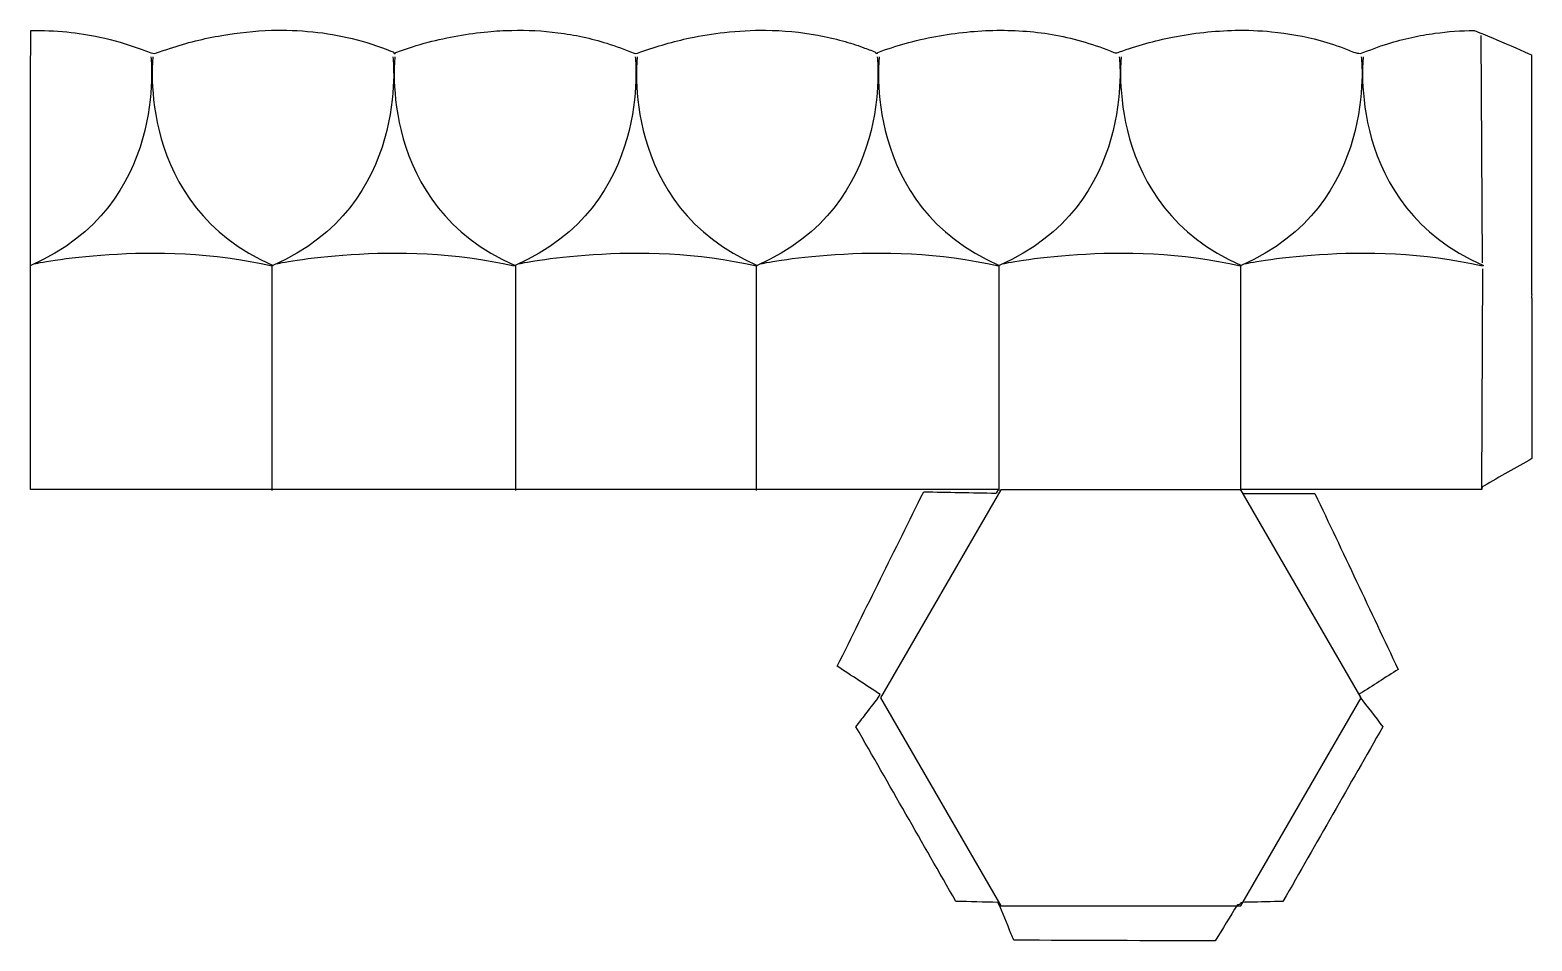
# Model space of a CAD drawing. Header units: centimetres. Extents: x -14.4 to 13.2, y -2.4 to 14.3.
import ezdxf

# ---------------------------------------------------------------- set-up
doc = ezdxf.new("R2010")
doc.units = ezdxf.units.CM
doc.header["$MEASUREMENT"] = 0
doc.layers.add('Layer 1', color=7, linetype='Continuous')

msp = doc.modelspace()

# ---------------------------------------------------------------- linework, layer by layer
at = {"layer": 'Layer 1', "color": 193}
msp.add_open_spline([(12.13115, 14.27808), (11.88985, 14.27584), (11.64855, 14.26245), (11.40963, 14.22747), (11.40963, 14.22747), (11.26755, 14.21036), (11.12689, 14.18307), (10.98674, 14.15355), (10.98674, 14.15355), (10.83842, 14.12106), (10.69205, 14.08137), (10.54672, 14.03722), (10.54672, 14.03722), (10.37704, 13.98662), (10.21334, 13.91543), (10.04565, 13.85962), (10.04565, 13.85962), (9.95736, 13.8554), (9.87946, 13.906), (9.7976, 13.9323), (9.7976, 13.9323), (9.63562, 13.99505), (9.46968, 14.04838), (9.30275, 14.09601), (9.30275, 14.09601), (9.01155, 14.17414), (8.71389, 14.22598), (8.41425, 14.25798), (8.41425, 14.25798), (8.19325, 14.27882), (7.971, 14.2875), (7.74922, 14.28279), (7.74922, 14.28279), (7.36253, 14.27386), (6.97632, 14.23318), (6.59704, 14.15752), (6.59704, 14.15752), (6.2674, 14.09254), (5.94344, 14.00101), (5.62769, 13.88641), (5.62769, 13.88641), (5.59297, 13.87649), (5.55551, 13.85416), (5.52177, 13.87773), (5.52177, 13.87773), (5.17824, 14.01787), (4.82203, 14.12801), (4.45667, 14.19473), (4.45667, 14.19473), (4.09996, 14.2617), (3.73634, 14.28651), (3.37368, 14.28279), (3.37368, 14.28279), (3.18963, 14.2808), (3.00583, 14.27014), (2.82276, 14.25178), (2.82276, 14.25178), (2.44179, 14.21457), (2.06375, 14.14363), (1.69516, 14.04094), (1.69516, 14.04094), (1.52524, 13.99257), (1.35731, 13.93751), (1.19086, 13.87872), (1.19086, 13.87872), (1.20031, 13.84449), (1.14821, 13.85267), (1.15043, 13.8817), (1.15043, 13.8817), (1.07728, 13.91642), (0.9979, 13.93899), (0.9225, 13.96901), (0.9225, 13.96901), (0.7992, 14.01366), (0.67445, 14.05434), (0.54843, 14.08981), (0.54843, 14.08981), (0.39738, 14.13024), (0.24532, 14.16521), (0.09178, 14.19448), (0.09178, 14.19448), (-0.22275, 14.25178), (-0.54271, 14.28031), (-0.86246, 14.28427), (-0.86246, 14.28427), (-1.11498, 14.28725), (-1.36723, 14.27113), (-1.61801, 14.24335), (-1.61801, 14.24335), (-1.8301, 14.21854), (-2.04168, 14.18729), (-2.25052, 14.14289), (-2.25052, 14.14289), (-2.55638, 14.07815), (-2.85676, 13.99059), (-3.15095, 13.88517), (-3.15095, 13.88517), (-3.19286, 13.87376), (-3.23403, 13.8492), (-3.27795, 13.86632), (-3.27795, 13.86632), (-3.44363, 13.92734), (-3.60736, 13.99406), (-3.77627, 14.04516), (-3.77627, 14.04516), (-4.06847, 14.1357), (-4.36859, 14.20093), (-4.67222, 14.23888), (-4.67222, 14.23888), (-4.953, 14.27559), (-5.23677, 14.28824), (-5.52003, 14.2813), (-5.52003, 14.2813), (-5.66563, 14.2808), (-5.81099, 14.27063), (-5.95585, 14.25749), (-5.95585, 14.25749), (-6.32595, 14.224), (-6.69279, 14.15876), (-7.05173, 14.06327), (-7.05173, 14.06327), (-7.24768, 14.01415), (-7.43992, 13.95165), (-7.62992, 13.88318), (-7.62992, 13.88318), (-7.67482, 13.88294), (-7.63265, 13.85367), (-7.67382, 13.8564), (-7.67382, 13.8564), (-7.67681, 13.88666), (-7.70953, 13.89484), (-7.73533, 13.90278), (-7.73533, 13.90278), (-7.96925, 13.9886), (-8.20317, 14.07666), (-8.44648, 14.13173), (-8.44648, 14.13173), (-8.68386, 14.18952), (-8.92522, 14.23095), (-9.16832, 14.25476), (-9.16832, 14.25476), (-9.42057, 14.2808), (-9.67483, 14.28824), (-9.92833, 14.28403), (-9.92833, 14.28403), (-10.23268, 14.26989), (-10.53679, 14.2426), (-10.83643, 14.18778), (-10.83643, 14.18778), (-11.16161, 14.13371), (-11.48233, 14.05483), (-11.79462, 13.94941), (-11.79462, 13.94941), (-11.8859, 13.92113), (-11.9757, 13.88666), (-12.06675, 13.85937), (-12.06675, 13.85937), (-12.16149, 13.8616), (-12.24508, 13.91518), (-12.33413, 13.94222), (-12.33413, 13.94222), (-12.57573, 14.03251), (-12.82328, 14.10767), (-13.07629, 14.16001), (-13.07629, 14.16001), (-13.27473, 14.20292), (-13.47614, 14.23045), (-13.67755, 14.25352), (-13.67755, 14.25352), (-13.89732, 14.27708), (-14.11858, 14.27733), (-14.33934, 14.2818), (-14.33934, 14.2818), (-14.34108, 14.13594), (-14.33686, 13.9891), (-14.34232, 13.8435), (-14.34232, 13.8435), (-14.35423, 13.77057), (-14.34356, 13.69516), (-14.34703, 13.62125), (-14.34703, 13.62125), (-14.34703, 11.03363), (-14.34703, 8.446), (-14.34703, 5.85838), (-14.34703, 5.85838), (-8.42865, 5.85838), (-2.51, 5.85838), (3.40842, 5.85838), (3.40842, 5.85838), (3.39029, 5.83827), (3.38558, 5.79488), (3.35904, 5.78967), (3.35904, 5.78967), (2.91727, 5.79811), (2.47576, 5.80652), (2.03422, 5.81496), (2.03422, 5.81496), (1.5059, 4.74837), (0.97779, 3.68176), (0.44971, 2.61517), (0.44971, 2.61517), (0.71139, 2.44152), (0.97332, 2.2679), (1.23502, 2.09426), (1.23502, 2.09426), (1.16036, 1.96379), (1.05669, 1.85341), (0.96861, 1.7326), (0.96861, 1.7326), (0.90982, 1.65621), (0.85106, 1.5798), (0.79227, 1.50365), (0.79227, 1.50365), (1.40295, 0.43532), (2.0134, -0.63325), (2.62408, -1.70161), (2.62408, -1.70161), (2.88131, -1.70804), (3.13878, -1.7145), (3.39601, -1.72096), (3.39601, -1.72096), (3.48977, -1.90847), (3.55849, -2.10741), (3.64109, -2.29989), (3.64109, -2.29989), (3.65646, -2.33759), (3.6721, -2.37554), (3.68747, -2.41324), (3.68747, -2.41324), (4.91852, -2.41821), (6.14934, -2.42292), (7.38039, -2.42787), (7.38039, -2.42787), (7.51607, -2.20588), (7.65175, -1.98414), (7.78719, -1.76213), (7.78719, -1.76213), (7.81571, -1.76832), (7.84201, -1.75617), (7.85241, -1.72863), (7.85241, -1.72863), (7.89707, -1.70979), (7.94941, -1.72268), (7.99703, -1.71699), (7.99703, -1.71699), (8.20589, -1.71177), (8.41476, -1.7068), (8.62359, -1.70161), (8.62359, -1.70161), (9.2343, -0.63325), (9.84472, 0.43532), (10.45543, 1.50365), (10.45543, 1.50365), (10.31454, 1.68571), (10.17365, 1.86804), (10.033, 2.0501), (10.033, 2.0501), (10.03969, 2.07391), (9.99829, 2.10121), (10.04118, 2.11188), (10.04118, 2.11188), (10.27237, 2.25946), (10.5038, 2.40705), (10.73523, 2.55463), (10.73523, 2.55463), (10.22673, 3.6309), (9.71823, 4.70694), (9.20972, 5.78321), (9.20972, 5.78321), (8.76919, 5.78247), (8.32866, 5.78173), (7.88813, 5.78099), (7.88813, 5.78099), (7.87747, 5.80528), (7.84722, 5.84099), (7.84871, 5.85838), (7.84871, 5.85838), (9.32259, 5.85838), (10.79624, 5.85838), (12.26979, 5.85838), (12.26979, 5.85838), (12.26185, 5.89111), (12.27958, 5.91492), (12.31, 5.92484), (12.31, 5.92484), (12.60316, 6.09079), (12.89632, 6.25673), (13.18948, 6.42268), (13.18948, 6.42268), (13.18921, 7.40222), (13.18948, 8.38176), (13.18948, 9.36128), (13.18948, 9.36128), (13.17651, 9.38411), (13.18763, 9.42081), (13.18392, 9.44885), (13.18392, 9.44885), (13.18392, 10.90959), (13.18392, 12.37059), (13.18392, 13.83159), (13.18392, 13.83159), (12.8823, 13.96628), (12.13459, 14.28502), (12.13115, 14.27808)], degree=3, knots=[0, 0, 0, 0, 0.01298701, 0.01298701, 0.01298701, 0.01298701, 0.02597403, 0.02597403, 0.02597403, 0.02597403, 0.03896104, 0.03896104, 0.03896104, 0.03896104, 0.05194805, 0.05194805, 0.05194805, 0.05194805, 0.06493506, 0.06493506, 0.06493506, 0.06493506, 0.07792208, 0.07792208, 0.07792208, 0.07792208, 0.09090909, 0.09090909, 0.09090909, 0.09090909, 0.1038961, 0.1038961, 0.1038961, 0.1038961, 0.11688312, 0.11688312, 0.11688312, 0.11688312, 0.12987013, 0.12987013, 0.12987013, 0.12987013, 0.14285714, 0.14285714, 0.14285714, 0.14285714, 0.15584416, 0.15584416, 0.15584416, 0.15584416, 0.16883117, 0.16883117, 0.16883117, 0.16883117, 0.18181818, 0.18181818, 0.18181818, 0.18181818, 0.19480519, 0.19480519, 0.19480519, 0.19480519, 0.20779221, 0.20779221, 0.20779221, 0.20779221, 0.22077922, 0.22077922, 0.22077922, 0.22077922, 0.23376623, 0.23376623, 0.23376623, 0.23376623, 0.24675325, 0.24675325, 0.24675325, 0.24675325, 0.25974026, 0.25974026, 0.25974026, 0.25974026, 0.27272727, 0.27272727, 0.27272727, 0.27272727, 0.28571429, 0.28571429, 0.28571429, 0.28571429, 0.2987013, 0.2987013, 0.2987013, 0.2987013, 0.31168831, 0.31168831, 0.31168831, 0.31168831, 0.32467532, 0.32467532, 0.32467532, 0.32467532, 0.33766234, 0.33766234, 0.33766234, 0.33766234, 0.35064935, 0.35064935, 0.35064935, 0.35064935, 0.36363636, 0.36363636, 0.36363636, 0.36363636, 0.37662338, 0.37662338, 0.37662338, 0.37662338, 0.38961039, 0.38961039, 0.38961039, 0.38961039, 0.4025974, 0.4025974, 0.4025974, 0.4025974, 0.41558442, 0.41558442, 0.41558442, 0.41558442, 0.42857143, 0.42857143, 0.42857143, 0.42857143, 0.44155844, 0.44155844, 0.44155844, 0.44155844, 0.45454545, 0.45454545, 0.45454545, 0.45454545, 0.46753247, 0.46753247, 0.46753247, 0.46753247, 0.48051948, 0.48051948, 0.48051948, 0.48051948, 0.49350649, 0.49350649, 0.49350649, 0.49350649, 0.50649351, 0.50649351, 0.50649351, 0.50649351, 0.51948052, 0.51948052, 0.51948052, 0.51948052, 0.53246753, 0.53246753, 0.53246753, 0.53246753, 0.54545455, 0.54545455, 0.54545455, 0.54545455, 0.55844156, 0.55844156, 0.55844156, 0.55844156, 0.57142857, 0.57142857, 0.57142857, 0.57142857, 0.58441558, 0.58441558, 0.58441558, 0.58441558, 0.5974026, 0.5974026, 0.5974026, 0.5974026, 0.61038961, 0.61038961, 0.61038961, 0.61038961, 0.62337662, 0.62337662, 0.62337662, 0.62337662, 0.63636364, 0.63636364, 0.63636364, 0.63636364, 0.64935065, 0.64935065, 0.64935065, 0.64935065, 0.66233766, 0.66233766, 0.66233766, 0.66233766, 0.67532468, 0.67532468, 0.67532468, 0.67532468, 0.68831169, 0.68831169, 0.68831169, 0.68831169, 0.7012987, 0.7012987, 0.7012987, 0.7012987, 0.71428571, 0.71428571, 0.71428571, 0.71428571, 0.72727273, 0.72727273, 0.72727273, 0.72727273, 0.74025974, 0.74025974, 0.74025974, 0.74025974, 0.75324675, 0.75324675, 0.75324675, 0.75324675, 0.76623377, 0.76623377, 0.76623377, 0.76623377, 0.77922078, 0.77922078, 0.77922078, 0.77922078, 0.79220779, 0.79220779, 0.79220779, 0.79220779, 0.80519481, 0.80519481, 0.80519481, 0.80519481, 0.81818182, 0.81818182, 0.81818182, 0.81818182, 0.83116883, 0.83116883, 0.83116883, 0.83116883, 0.84415584, 0.84415584, 0.84415584, 0.84415584, 0.85714286, 0.85714286, 0.85714286, 0.85714286, 0.87012987, 0.87012987, 0.87012987, 0.87012987, 0.88311688, 0.88311688, 0.88311688, 0.88311688, 0.8961039, 0.8961039, 0.8961039, 0.8961039, 0.90909091, 0.90909091, 0.90909091, 0.90909091, 0.92207792, 0.92207792, 0.92207792, 0.92207792, 0.93506494, 0.93506494, 0.93506494, 0.93506494, 0.94805195, 0.94805195, 0.94805195, 0.94805195, 0.96103896, 0.96103896, 0.96103896, 0.96103896, 0.97402597, 0.97402597, 0.97402597, 0.97402597, 1, 1, 1, 1], dxfattribs=at)
at = {"layer": 'Layer 1', "color": 193, "lineweight": 25}
msp.add_open_spline([(12.2854, 10.01689), (12.2854, 10.01689), (12.25788, 14.18977), (12.25788, 14.18977)], degree=3, dxfattribs=at)
at = {"layer": 'Layer 1', "color": 38, "lineweight": 25}
for points in [[(-12.13747, 13.79549), (-12.13747, 13.79549), (-11.80939, 11.06249), (-14.33933, 9.96947)], [(-12.10032, 13.79549), (-12.10032, 13.79549), (-12.42843, 11.06249), (-9.89849, 9.96947)], [(-7.6994, 13.79549), (-7.6994, 13.79549), (-7.37132, 11.06249), (-9.90126, 9.96947)], [(-7.66228, 13.79549), (-7.66228, 13.79549), (-7.99036, 11.06249), (-5.46042, 9.96947)], [(-3.25652, 13.79549), (-3.25652, 13.79549), (-2.92843, 11.06249), (-5.45838, 9.96947)], [(-3.2194, 13.79549), (-3.2194, 13.79549), (-3.54748, 11.06249), (-1.01753, 9.96947)], [(1.18155, 13.79549), (1.18155, 13.79549), (1.50963, 11.06249), (-1.02031, 9.96947)], [(1.21867, 13.79549), (1.21867, 13.79549), (0.89059, 11.06249), (3.42053, 9.96947)], [(5.62097, 13.79549), (5.62097, 13.79549), (5.94908, 11.06249), (3.41913, 9.96947)], [(5.65811, 13.79549), (5.65811, 13.79549), (5.33003, 11.06249), (7.85998, 9.96947)], [(10.05904, 13.79549), (10.05904, 13.79549), (10.38714, 11.06249), (7.8572, 9.96947)], [(10.09618, 13.79549), (10.09618, 13.79549), (9.7681, 11.06249), (12.2981, 9.96947)]]:
    msp.add_open_spline(points, degree=3, dxfattribs=at)
at = {"layer": 'Layer 1', "color": 92, "lineweight": 25}
for points in [[(-14.26538, 10.00181), (-14.26538, 10.00181), (-12.08881, 10.46213), (-9.91222, 9.95982)], [(-9.82731, 10.00181), (-9.82731, 10.00181), (-7.65074, 10.46213), (-5.47418, 9.95982)], [(-5.38443, 10.00181), (-5.38443, 10.00181), (-3.20786, 10.46213), (-1.03129, 9.95982)], [(-0.94636, 10.00181), (-0.94636, 10.00181), (1.23021, 10.46213), (3.40678, 9.95982)], [(3.49306, 10.00181), (3.49306, 10.00181), (5.66965, 10.46213), (7.84622, 9.95982)], [(7.93112, 10.00181), (7.93112, 10.00181), (10.10772, 10.46213), (12.28434, 9.95982)]]:
    msp.add_open_spline(points, degree=3, dxfattribs=at)
at = {"layer": 'Layer 1', "color": 62, "lineweight": 25}
for points in [[(-9.91878, 9.96331), (-9.91878, 9.96331), (-9.91878, 5.84062), (-9.91878, 5.84062)], [(-5.45253, 9.96331), (-5.45253, 9.96331), (-5.45253, 5.84062), (-5.45253, 5.84062)], [(-1.03783, 9.96331), (-1.03783, 9.96331), (-1.03783, 5.84062), (-1.03783, 5.84062)], [(3.41125, 9.96331), (3.41125, 9.96331), (3.41125, 5.84062), (3.41125, 5.84062)], [(7.84312, 9.96331), (7.84312, 9.96331), (7.84312, 5.84062), (7.84312, 5.84062)]]:
    msp.add_open_spline(points, degree=3, dxfattribs=at)
at = {"layer": 'Layer 1', "color": 153, "lineweight": 25}
msp.add_open_spline([(12.28249, 9.90447), (12.28249, 9.90447), (12.26688, 5.87558), (12.26688, 5.87558)], degree=3, dxfattribs=at)
at = {"layer": 'Layer 1', "color": 253}
msp.add_open_spline([(3.44715, -1.78192), (3.44715, -1.78192), (1.24407, 2.03306), (1.24407, 2.03306), (1.24407, 2.03306), (1.24407, 2.03306), (3.44715, 5.84925), (3.44715, 5.84925), (3.44715, 5.84925), (3.44715, 5.84925), (7.85326, 5.84925), (7.85326, 5.84925), (7.85326, 5.84925), (7.85326, 5.84925), (10.05631, 2.03306), (10.05631, 2.03306), (10.05631, 2.03306), (10.05631, 2.03306), (7.85326, -1.78192), (7.85326, -1.78192), (7.85326, -1.78192), (7.85326, -1.78192), (3.44715, -1.78192), (3.44715, -1.78192)], degree=3, knots=[0, 0, 0, 0, 0.14285714, 0.14285714, 0.14285714, 0.14285714, 0.28571429, 0.28571429, 0.28571429, 0.28571429, 0.42857143, 0.42857143, 0.42857143, 0.42857143, 0.57142857, 0.57142857, 0.57142857, 0.57142857, 0.71428571, 0.71428571, 0.71428571, 0.71428571, 1, 1, 1, 1], dxfattribs=at)

doc.saveas('drawing.dxf')
